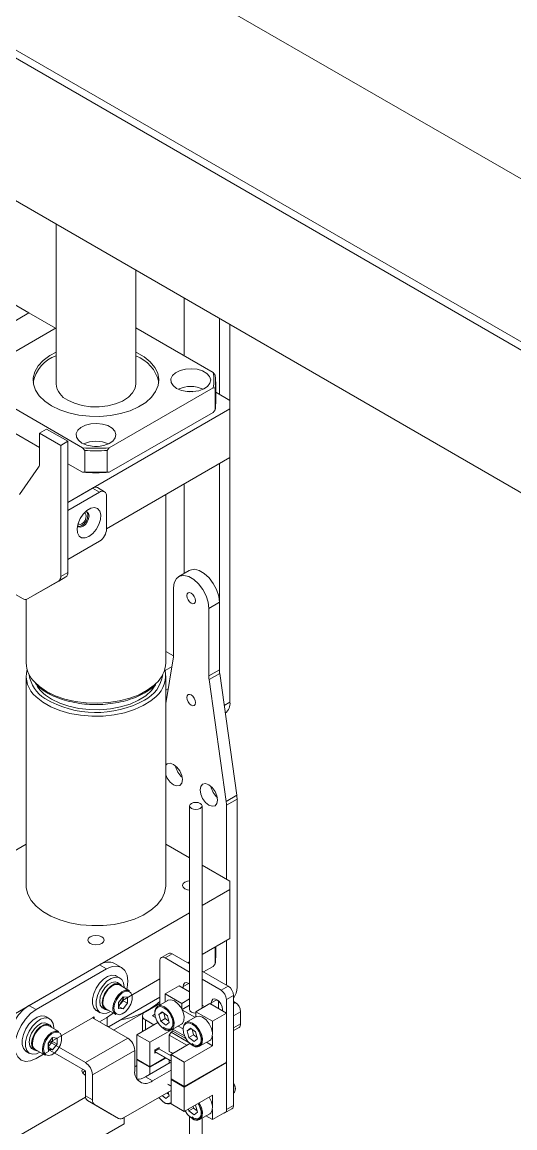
# Model space of a CAD drawing. Header units: millimetres. Extents: x 169 to 14583, y -399 to 10804.
# Drawn here: x 11929.9 to 12028.7, y 7577.4 to 7799.1 of the extents above; entities that cross this region are included whole.
import ezdxf

# ---------------------------------------------------------------- set-up
doc = ezdxf.new("R2010")
doc.units = ezdxf.units.MM
doc.header["$LTSCALE"] = 35

msp = doc.modelspace()

# ---------------------------------------------------------------- linework, layer by layer
at = {"color": 7, "linetype": 'Continuous', "lineweight": 18}
for p, q in [((12380.16, 7565.441), (10258.84, 8790.053)), ((12351.876, 7549.108), (11772.048, 7883.835)), ((12326.42, 7562.17), (11799.626, 7866.282)), ((12326.42, 7533.591), (11799.626, 7837.703)), ((11936.689, 7758.578), (11936.689, 7726.55)), ((11952.689, 7726.55), (11952.689, 7749.342)), ((11931.253, 7740.755), (11921.492, 7746.39)), ((11962.366, 7732.183), (11962.366, 7743.755)), ((11931.253, 7740.755), (11920.369, 7734.471)), ((11936.556, 7737.694), (11931.253, 7740.755)), ((11969.437, 7724.427), (11969.437, 7739.673)), ((11936.689, 7737.77), (11921.2, 7728.829)), ((11968.177, 7728.829), (11952.689, 7737.77)), ((11971.559, 7723.202), (11971.559, 7738.448)), ((11968.177, 7728.829), (11968.581, 7728.302)), ((11921.2, 7725.741), (11942.014, 7713.725)), ((11947.363, 7713.725), (11968.177, 7725.741)), ((11968.581, 7725.68), (11968.177, 7725.741)), ((11968.581, 7721.369), (11968.581, 7725.68)), ((11968.689, 7722.68), (11968.689, 7726.991)), ((11968.689, 7724.859), (11971.559, 7723.202)), ((11971.559, 7721.569), (11939.032, 7702.792)), ((11968.177, 7720.842), (11968.581, 7721.369)), ((11971.559, 7721.569), (11971.559, 7723.202)), ((11971.559, 7711.771), (11971.559, 7721.569)), ((11921.2, 7720.842), (11933.375, 7713.813)), ((11947.363, 7708.826), (11968.177, 7720.842)), ((11933.375, 7716.675), (11934.789, 7717.491)), ((11933.375, 7716.675), (11937.617, 7714.226)), ((11933.375, 7716.675), (11933.375, 7710.58)), ((11939.032, 7715.042), (11934.789, 7717.491)), ((11937.617, 7714.226), (11939.032, 7715.042)), ((11939.032, 7688.773), (11939.032, 7715.042)), ((11937.617, 7714.226), (11937.617, 7687.956)), ((11942.418, 7713.198), (11942.014, 7713.725)), ((11942.418, 7708.887), (11942.418, 7713.198)), ((11947.363, 7713.725), (11946.959, 7713.198)), ((11946.959, 7713.198), (11946.959, 7708.887)), ((11939.032, 7710.548), (11942.014, 7708.826)), ((11971.559, 7711.771), (11946.81, 7697.484)), ((11969.437, 7669.258), (11969.437, 7710.546)), ((11971.559, 7662.776), (11971.559, 7711.771)), ((11933.185, 7709.873), (11929.322, 7704.376)), ((11942.014, 7708.826), (11942.418, 7708.887)), ((11946.959, 7708.887), (11947.363, 7708.826)), ((11939.032, 7702.792), (11943.981, 7705.649)), ((11945.396, 7704.833), (11943.981, 7705.649)), ((11946.396, 7704.932), (11944.981, 7705.748)), ((11962.366, 7688.555), (11962.366, 7706.464)), ((11939.032, 7701.159), (11945.396, 7704.833)), ((11946.81, 7704.016), (11946.81, 7697.484)), ((11958.689, 7670.617), (11958.689, 7704.341)), ((11945.396, 7695.034), (11939.032, 7691.361)), ((11938.617, 7687.857), (11932.375, 7684.252)), ((11938.617, 7687.857), (11937.203, 7687.041)), ((11937.617, 7687.956), (11939.032, 7688.773)), ((11963.402, 7689.153), (11961.281, 7687.928)), ((11930.961, 7683.436), (11937.203, 7687.041)), ((11960.245, 7685.639), (11960.245, 7672.115)), ((11927.718, 7684.829), (11929.961, 7683.535)), ((11930.961, 7683.436), (11932.375, 7684.252)), ((11930.689, 7683.347), (11930.689, 7670.617)), ((11969.437, 7682.782), (11967.316, 7681.557)), ((11967.316, 7668.033), (11967.316, 7681.557)), ((11969.437, 7669.258), (11969.437, 7682.782)), ((11960.244, 7672.034), (11958.689, 7672.932)), ((11960.191, 7671.437), (11958.689, 7662.464)), ((11930.689, 7668.004), (11930.689, 7626.034)), ((11959.94, 7669.939), (11958.55, 7669.136)), ((11958.689, 7626.034), (11958.689, 7668.004)), ((11967.316, 7668.033), (11969.437, 7669.258)), ((11969.491, 7668.518), (11967.37, 7667.293)), ((11972.919, 7644.088), (11969.491, 7668.518)), ((11970.798, 7642.864), (11967.37, 7667.293)), ((11959.183, 7665.419), (11958.689, 7665.134)), ((11970.391, 7662.102), (11971.559, 7662.776)), ((11970.798, 7642.864), (11972.919, 7644.088)), ((11963.45, 7641.959), (11963.45, 7601.132)), ((11965.95, 7601.446), (11965.95, 7641.959)), ((11972.973, 7643.348), (11970.851, 7642.124)), ((11970.851, 7642.124), (11970.851, 7627.258)), ((11972.973, 7643.348), (11972.973, 7605.619)), ((11895.049, 7613.706), (11930.689, 7634.28)), ((11958.689, 7634.28), (11963.45, 7631.531)), ((11965.95, 7630.088), (11971.559, 7626.85)), ((11971.559, 7625.217), (11971.559, 7626.85)), ((11971.559, 7625.217), (11965.95, 7621.979)), ((11971.559, 7615.419), (11971.559, 7625.217)), ((11963.45, 7620.536), (11882.463, 7573.784)), ((11971.559, 7615.419), (11965.95, 7612.181)), ((11970.851, 7615.011), (11970.851, 7606.031)), ((11968.581, 7610.319), (11968.581, 7613.7)), ((11968.689, 7611.63), (11968.689, 7613.762)), ((11949.81, 7609.595), (11948.395, 7610.411)), ((11957.487, 7610.889), (11957.487, 7602.062)), ((11959.212, 7612.392), (11957.798, 7611.575)), ((11959.962, 7612.318), (11958.548, 7611.501)), ((11958.548, 7611.501), (11963.45, 7608.671)), ((11963.45, 7610.304), (11959.962, 7612.318)), ((11963.45, 7610.738), (11963.074, 7610.521)), ((11968.177, 7609.792), (11968.581, 7610.319)), ((11931.253, 7601.95), (11945.396, 7610.114)), ((11932.668, 7601.133), (11946.81, 7609.297)), ((11946.81, 7609.297), (11945.396, 7610.114)), ((11971.205, 7605.827), (11965.95, 7608.861)), ((11968.177, 7609.792), (11966.257, 7608.684)), ((11949.517, 7607.454), (11948.81, 7607.862)), ((11949.487, 7606.259), (11948.992, 7606.545)), ((11951.402, 7604.923), (11949.387, 7606.086)), ((11957.487, 7607.296), (11949.972, 7602.957)), ((11961.376, 7605.908), (11958.548, 7604.275)), ((11963.45, 7604.711), (11961.376, 7605.908)), ((11962.154, 7605.745), (11963.286, 7606.398)), ((11965.95, 7607.228), (11969.791, 7605.011)), ((11949.228, 7602.561), (11950.133, 7603.687)), ((11950.119, 7602.929), (11950.119, 7603.669)), ((11950.133, 7603.687), (11951.038, 7603.606)), ((11950.345, 7605.623), (11950.344, 7605.533)), ((11958.548, 7604.275), (11958.548, 7602.674)), ((11958.548, 7604.275), (11961.871, 7602.357)), ((11962.154, 7605.459), (11962.154, 7605.745)), ((11969.791, 7605.011), (11971.205, 7605.827)), ((11972.266, 7603.99), (11970.851, 7603.174)), ((11972.266, 7603.99), (11972.266, 7581.943)), ((11932.668, 7601.133), (11931.253, 7601.95)), ((11946.042, 7601.435), (11946.537, 7601.149)), ((11957.487, 7603.621), (11947.363, 7597.777)), ((11948.226, 7597.049), (11957.487, 7602.396)), ((11949.228, 7601.821), (11950.119, 7602.929)), ((11949.228, 7602.561), (11949.228, 7601.354)), ((11949.228, 7601.795), (11950.133, 7601.273)), ((11950.119, 7602.929), (11951.038, 7602.399)), ((11950.133, 7601.273), (11951.038, 7602.399)), ((11951.038, 7602.399), (11951.038, 7603.606)), ((11954.588, 7600.722), (11957.487, 7602.396)), ((11959.082, 7602.983), (11957.067, 7601.819)), ((11963.45, 7603.268), (11961.871, 7602.357)), ((11961.871, 7602.357), (11961.871, 7601.326)), ((11963.45, 7602.043), (11961.95, 7601.177)), ((11967.528, 7602.357), (11964.7, 7600.724)), ((11965.95, 7602.043), (11966.467, 7601.744)), ((11970.851, 7600.438), (11967.528, 7602.357)), ((11967.811, 7602.479), (11968.942, 7603.132)), ((11967.811, 7602.193), (11967.811, 7602.479)), ((11969.225, 7601.377), (11969.225, 7602.928)), ((11969.225, 7602.887), (11969.337, 7602.823)), ((11970.851, 7581.127), (11970.851, 7603.174)), ((11972.266, 7602.765), (11972.619, 7602.561)), ((11972.266, 7602.357), (11972.619, 7602.561)), ((11935.375, 7599.29), (11934.668, 7599.698)), ((11935.496, 7594.601), (11943.981, 7599.499)), ((11944.335, 7599.703), (11943.981, 7599.499)), ((11943.981, 7599.499), (11951.052, 7595.417)), ((11944.335, 7599.295), (11944.335, 7599.703)), ((11944.81, 7600.934), (11945.517, 7600.526)), ((11946.81, 7599.499), (11945.396, 7598.683)), ((11946.637, 7601.323), (11948.652, 7600.159)), ((11946.959, 7599.588), (11946.959, 7597.837)), ((11950.133, 7601.273), (11949.228, 7601.354)), ((11954.002, 7599.906), (11954.002, 7596.752)), ((11956.508, 7600.198), (11956.002, 7599.906)), ((11956.002, 7599.906), (11956.639, 7599.538)), ((11957.305, 7600.17), (11957.969, 7600.718)), ((11958.091, 7600.624), (11957.305, 7600.17)), ((11957.671, 7598.828), (11957.305, 7600.17)), ((11958.591, 7599.359), (11957.671, 7598.828)), ((11959, 7599.925), (11957.969, 7600.718)), ((11958.591, 7599.359), (11958.286, 7600.474)), ((11958.591, 7599.359), (11959.305, 7598.809)), ((11959.367, 7598.583), (11959, 7599.925)), ((11962.013, 7601.05), (11964.531, 7599.597)), ((11964.739, 7599.717), (11962.724, 7598.554)), ((11964.7, 7599.694), (11964.7, 7600.724)), ((11964.7, 7600.724), (11968.023, 7598.805)), ((11968.023, 7598.805), (11970.851, 7600.438)), ((11970.074, 7601.173), (11970.074, 7600.887)), ((11970.851, 7600.438), (11970.851, 7590.64)), ((11973.68, 7600.724), (11972.266, 7599.907)), ((11972.266, 7597.458), (11972.266, 7599.907)), ((11973.68, 7600.724), (11973.68, 7598.274)), ((11935.345, 7598.095), (11934.85, 7598.381)), ((11937.26, 7596.758), (11935.245, 7597.922)), ((11936.203, 7597.459), (11936.202, 7597.369)), ((11946.959, 7597.837), (11947.363, 7597.777)), ((11947.363, 7597.777), (11947.004, 7597.755)), ((11957.09, 7598.534), (11952.891, 7596.11)), ((11956.32, 7598.09), (11954.588, 7599.089)), ((11954.588, 7599.089), (11954.588, 7597.09)), ((11957.671, 7598.828), (11958.702, 7598.035)), ((11959.367, 7598.583), (11958.702, 7598.035)), ((11959.817, 7597.056), (11961.832, 7598.219)), ((11960.103, 7597.222), (11960.103, 7596.845)), ((11962.421, 7595.915), (11960.131, 7597.237)), ((11961.192, 7597.85), (11962.154, 7597.294)), ((11962.962, 7596.904), (11963.626, 7597.453)), ((11963.748, 7597.358), (11962.962, 7596.904)), ((11964.657, 7596.659), (11963.626, 7597.453)), ((11964.247, 7596.093), (11963.943, 7597.209)), ((11968.023, 7598.805), (11968.023, 7596.659)), ((11972.266, 7597.458), (11973.68, 7598.274)), ((11972.266, 7596.95), (11973.369, 7597.587)), ((11935.086, 7594.397), (11935.991, 7595.522)), ((11935.977, 7594.765), (11935.977, 7595.505)), ((11935.991, 7595.522), (11936.896, 7595.442)), ((11936.896, 7594.235), (11936.896, 7595.442)), ((11942.567, 7590.519), (11951.052, 7595.417)), ((11952.891, 7596.11), (11955.507, 7594.6)), ((11952.891, 7596.11), (11952.891, 7591.211)), ((11955.507, 7594.6), (11959.609, 7596.968)), ((11959.396, 7596.029), (11959.75, 7596.641)), ((11962.932, 7593.988), (11959.396, 7596.029)), ((11959.396, 7596.029), (11959.396, 7592.762)), ((11960.103, 7596.845), (11959.75, 7596.641)), ((11959.75, 7596.641), (11963.206, 7594.646)), ((11960.103, 7596.845), (11962.701, 7595.346)), ((11963.328, 7595.563), (11962.962, 7596.904)), ((11964.247, 7596.093), (11963.328, 7595.563)), ((11963.328, 7595.563), (11964.359, 7594.769)), ((11964.247, 7596.093), (11964.962, 7595.543)), ((11965.023, 7595.317), (11964.359, 7594.769)), ((11965.023, 7595.317), (11964.657, 7596.659)), ((11965.473, 7593.79), (11967.489, 7594.954)), ((11968.023, 7595.807), (11968.023, 7593.906)), ((11930.668, 7592.77), (11931.375, 7592.362)), ((11931.9, 7593.271), (11932.395, 7592.985)), ((11932.495, 7593.159), (11934.51, 7591.995)), ((11935.143, 7592.764), (11934.233, 7592.239)), ((11935.086, 7593.657), (11935.977, 7594.765)), ((11935.086, 7594.397), (11935.086, 7593.19)), ((11935.086, 7593.631), (11935.991, 7593.109)), ((11935.991, 7593.109), (11935.086, 7593.19)), ((11935.143, 7594.297), (11935.143, 7592.764)), ((11935.496, 7594.601), (11935.246, 7594.456)), ((11935.496, 7594.601), (11942.567, 7590.519)), ((11935.496, 7592.968), (11942.567, 7588.886)), ((11935.977, 7594.765), (11936.896, 7594.235)), ((11935.991, 7593.109), (11936.896, 7594.235)), ((11952.467, 7592.968), (11943.981, 7588.069)), ((11952.467, 7592.968), (11952.467, 7588.885)), ((11955.507, 7594.6), (11955.507, 7589.701)), ((11957.346, 7593.538), (11956.497, 7593.049)), ((11957.275, 7593.293), (11956.497, 7592.844)), ((11956.497, 7593.049), (11956.497, 7592.395)), ((11959.75, 7590.885), (11956.497, 7592.763)), ((11959.75, 7590.803), (11956.497, 7592.681)), ((11956.497, 7592.477), (11956.674, 7592.579)), ((11957.275, 7593.293), (11957.275, 7593.498)), ((11959.75, 7591.865), (11957.275, 7593.293)), ((11957.346, 7593.253), (11957.346, 7593.538)), ((11959.75, 7592.558), (11959.396, 7592.762)), ((11959.396, 7592.762), (11960.103, 7592.355)), ((11963.523, 7594.329), (11959.75, 7592.151)), ((11960.103, 7592.355), (11959.75, 7592.558)), ((11962.366, 7590.64), (11968.023, 7593.906)), ((11966.848, 7594.584), (11968.023, 7593.906)), ((11934.161, 7592.197), (11932.668, 7591.335)), ((11952.891, 7591.211), (11955.507, 7589.701)), ((11952.891, 7591.089), (11952.997, 7591.15)), ((11955.507, 7589.578), (11952.891, 7591.089)), ((11952.891, 7587.191), (11952.891, 7591.089)), ((11959.538, 7590.517), (11954.588, 7587.66)), ((11955.507, 7589.701), (11958.584, 7591.477)), ((11958.69, 7591.415), (11955.507, 7589.578)), ((11956.497, 7592.395), (11956.745, 7592.538)), ((11959.75, 7590.803), (11959.396, 7591.007)), ((11959.396, 7591.007), (11959.397, 7591.007)), ((11959.396, 7590.436), (11959.396, 7591.007)), ((11959.503, 7592.007), (11959.75, 7592.15)), ((11959.538, 7590.517), (11959.75, 7590.395)), ((11959.75, 7592.028), (11959.609, 7591.946)), ((11959.75, 7592.151), (11962.366, 7590.64)), ((11959.75, 7592.151), (11959.75, 7587.252)), ((11962.366, 7590.64), (11962.366, 7585.741)), ((11962.366, 7585.741), (11970.851, 7590.64)), ((11970.851, 7590.517), (11962.366, 7585.619)), ((11970.745, 7590.578), (11970.851, 7590.517)), ((11970.851, 7580.719), (11970.851, 7590.517)), ((11942.528, 7588.906), (11942.496, 7588.888)), ((11942.567, 7583.846), (11942.567, 7588.886)), ((11952.467, 7589.699), (11952.891, 7589.944)), ((11955.507, 7588.19), (11955.507, 7589.578)), ((11956.002, 7586.843), (11959.75, 7589.007)), ((11943.981, 7583.03), (11943.981, 7588.069)), ((11954.588, 7587.66), (11956.002, 7586.843)), ((11959.113, 7586.231), (11959.75, 7585.863)), ((11959.113, 7586.149), (11959.75, 7585.782)), ((11959.75, 7587.252), (11962.366, 7585.741)), ((11959.75, 7587.129), (11959.856, 7587.19)), ((11959.75, 7582.23), (11959.75, 7587.129)), ((11962.366, 7585.619), (11959.75, 7587.129)), ((11942.567, 7583.846), (11943.981, 7583.03)), ((11959.75, 7584.924), (11950.224, 7579.425)), ((11957.973, 7583.898), (11958.702, 7583.337)), ((11959.367, 7583.885), (11958.702, 7583.337)), ((11958.892, 7584.429), (11959.305, 7584.111)), ((11959.367, 7583.885), (11959.174, 7584.591)), ((11962.366, 7580.719), (11962.366, 7585.619)), ((11968.023, 7583.985), (11962.366, 7580.719)), ((11968.023, 7581.962), (11968.023, 7583.985)), ((11972.266, 7584.457), (11972.322, 7584.49)), ((11972.633, 7585.176), (11972.633, 7585.405)), ((11914.283, 7567.249), (11942.586, 7583.589)), ((11944.396, 7582.114), (11942.981, 7582.931)), ((11947.81, 7580.142), (11942.981, 7582.931)), ((11944.396, 7582.114), (11949.224, 7579.326)), ((11962.366, 7580.719), (11959.75, 7582.23)), ((11964.247, 7581.396), (11964.151, 7581.75)), ((11964.657, 7581.961), (11964.597, 7582.007)), ((11965.023, 7580.619), (11964.657, 7581.961)), ((11970.851, 7581.127), (11972.266, 7581.943)), ((11947.81, 7580.142), (11949.224, 7579.326)), ((11950.345, 7578.269), (11950.345, 7579.495)), ((11963.328, 7580.865), (11963.231, 7581.219)), ((11964.247, 7581.396), (11963.328, 7580.865)), ((11963.328, 7580.865), (11964.359, 7580.071)), ((11963.45, 7579.698), (11963.45, 7543.035)), ((11964.247, 7581.396), (11964.962, 7580.846)), ((11965.023, 7580.619), (11964.359, 7580.071)), ((11965.473, 7579.093), (11967.489, 7580.256)), ((11965.95, 7543.035), (11965.95, 7579.368)), ((11968.023, 7579.086), (11966.742, 7579.825)), ((11968.023, 7579.086), (11968.023, 7581.109)), ((11970.851, 7580.719), (11968.023, 7579.086)), ((11970.541, 7580.44), (11971.955, 7581.257)), ((11914.283, 7557.451), (11950.345, 7578.269))]:
    msp.add_line(p, q, dxfattribs=at)
at = {"color": 7, "linetype": 'Continuous', "lineweight": 18, "flags": 128}
for points in [[(11936.689, 7732.905), (11935.409, 7732.205), (11934.102, 7731.229), (11933.099, 7730.14), (11932.43, 7728.968), (11932.114, 7727.748), (11932.159, 7726.514), (11932.565, 7725.303), (11933.32, 7724.149), (11934.401, 7723.085), (11935.779, 7722.142)], [(11935.779, 7722.142), (11937.413, 7721.346), (11939.256, 7720.722), (11941.256, 7720.286), (11943.354, 7720.052), (11945.49, 7720.026), (11947.604, 7720.208), (11949.634, 7720.595), (11951.521, 7721.173), (11953.212, 7721.928), (11954.658, 7722.837), (11955.816, 7723.873), (11956.655, 7725.008), (11957.15, 7726.208), (11957.286, 7727.439), (11957.059, 7728.666), (11956.477, 7729.853), (11955.556, 7730.966), (11954.322, 7731.974), (11952.81, 7732.846), (11952.689, 7732.905)], [(11960.86, 7725.652), (11961.819, 7725.243), (11962.945, 7725.016), (11964.136, 7724.99), (11965.288, 7725.168), (11966.298, 7725.535), (11967.075, 7726.056), (11967.552, 7726.687), (11967.686, 7727.371), (11967.464, 7728.048), (11966.907, 7728.656), (11966.064, 7729.143), (11965.01, 7729.464), (11963.838, 7729.592), (11962.653, 7729.515), (11961.56, 7729.24), (11960.657, 7728.791), (11960.022, 7728.208), (11959.714, 7727.543), (11959.758, 7726.856), (11960.152, 7726.206), (11960.86, 7725.652)], [(11952.689, 7726.55), (11952.545, 7725.68), (11952.037, 7724.725), (11951.186, 7723.856), (11950.031, 7723.112), (11948.626, 7722.53), (11947.037, 7722.135), (11945.338, 7721.947), (11943.609, 7721.974), (11941.93, 7722.215), (11940.38, 7722.659), (11939.032, 7723.284)], [(11963.413, 7724.981), (11963.689, 7724.991), (11963.964, 7724.981)], [(11941.86, 7714.684), (11942.819, 7714.275), (11943.945, 7714.048), (11945.136, 7714.022), (11946.288, 7714.2), (11947.298, 7714.566), (11948.075, 7715.088), (11948.552, 7715.719), (11948.686, 7716.403), (11948.464, 7717.079), (11947.907, 7717.688), (11947.064, 7718.174), (11946.01, 7718.496), (11944.838, 7718.624), (11943.653, 7718.547), (11942.56, 7718.272), (11941.657, 7717.823), (11941.022, 7717.24), (11940.714, 7716.575), (11940.758, 7715.887), (11941.152, 7715.237), (11941.86, 7714.684)], [(11944.413, 7714.013), (11944.689, 7714.023), (11944.964, 7714.013)], [(11943.274, 7695.965), (11944.046, 7696.559), (11944.734, 7697.386), (11945.263, 7698.357), (11945.577, 7699.365), (11945.642, 7700.302), (11945.45, 7701.067), (11945.022, 7701.576), (11944.405, 7701.775), (11943.665, 7701.641), (11942.883, 7701.189), (11942.144, 7700.469), (11941.526, 7699.558), (11941.099, 7698.555), (11940.907, 7697.569), (11940.971, 7696.706), (11941.285, 7696.06), (11941.815, 7695.702), (11942.503, 7695.669), (11943.274, 7695.965)], [(11941.86, 7698.137), (11942.32, 7698.509), (11942.71, 7699.035), (11942.971, 7699.635), (11943.062, 7700.219), (11942.971, 7700.698), (11942.822, 7700.914)], [(11941.86, 7698.505), (11942.198, 7698.778), (11942.485, 7699.165), (11942.677, 7699.606), (11942.744, 7700.036), (11942.677, 7700.387), (11942.485, 7700.608), (11942.313, 7700.663)], [(11942.101, 7697.999), (11942.561, 7698.37), (11942.951, 7698.896), (11943.211, 7699.497), (11943.303, 7700.081), (11943.211, 7700.559), (11942.951, 7700.859), (11942.585, 7700.937)], [(11941, 7698.192), (11941.251, 7697.914), (11941.64, 7697.839), (11942.101, 7697.999)], [(11941.101, 7698.564), (11941.235, 7698.443), (11941.522, 7698.387), (11941.86, 7698.505)], [(11941.153, 7697.995), (11941.4, 7697.977), (11941.86, 7698.137)], [(11967.316, 7681.557), (11967.173, 7682.79), (11966.755, 7684.088), (11966.096, 7685.347), (11965.249, 7686.464), (11964.284, 7687.349), (11963.277, 7687.93), (11962.312, 7688.16), (11961.465, 7688.02), (11960.806, 7687.522), (11960.388, 7686.707), (11960.245, 7685.639)], [(11963.402, 7689.153), (11963.586, 7689.245), (11964.433, 7689.384), (11965.399, 7689.154), (11966.405, 7688.573), (11967.37, 7687.689), (11968.217, 7686.572), (11968.876, 7685.313), (11969.294, 7684.015), (11969.437, 7682.782)], [(11964.664, 7683.088), (11964.597, 7683.517), (11964.405, 7683.959), (11964.119, 7684.346), (11963.78, 7684.619), (11963.442, 7684.736), (11963.155, 7684.681), (11962.964, 7684.46), (11962.897, 7684.108), (11962.964, 7683.679), (11963.155, 7683.237), (11963.442, 7682.85), (11963.78, 7682.578), (11964.119, 7682.46), (11964.405, 7682.516), (11964.597, 7682.736), (11964.664, 7683.088)], [(11932.41, 7666.734), (11933.329, 7665.893), (11934.789, 7664.902)], [(11934.789, 7664.902), (11936.505, 7664.059), (11938.433, 7663.387), (11940.523, 7662.901), (11942.721, 7662.615), (11944.97, 7662.537), (11947.212, 7662.667), (11949.388, 7663.004), (11951.443, 7663.538), (11953.323, 7664.255), (11954.979, 7665.137), (11956.368, 7666.161), (11956.708, 7666.473)], [(11935.779, 7663.351), (11937.413, 7662.555), (11939.256, 7661.931), (11941.256, 7661.495), (11943.354, 7661.261), (11945.49, 7661.235), (11947.604, 7661.418), (11949.634, 7661.804), (11951.521, 7662.382), (11953.212, 7663.137), (11954.658, 7664.046), (11955.816, 7665.082), (11956.655, 7666.217), (11956.679, 7666.258)], [(11956.769, 7663.919), (11955.709, 7663.02), (11954.181, 7662.064), (11952.408, 7661.262), (11950.434, 7660.634), (11948.312, 7660.197), (11946.096, 7659.963), (11943.843, 7659.937), (11941.613, 7660.12), (11939.461, 7660.506), (11937.446, 7661.088), (11935.618, 7661.848), (11934.025, 7662.768), (11932.708, 7663.823), (11932.673, 7663.856)], [(11964.664, 7662.674), (11964.597, 7663.104), (11964.405, 7663.546), (11964.119, 7663.932), (11963.78, 7664.205), (11963.442, 7664.323), (11963.155, 7664.267), (11962.964, 7664.047), (11962.897, 7663.695), (11962.964, 7663.265), (11963.155, 7662.824), (11963.442, 7662.437), (11963.78, 7662.164), (11964.119, 7662.046), (11964.405, 7662.102), (11964.597, 7662.323), (11964.664, 7662.674)], [(11958.689, 7650.113), (11958.995, 7650.412), (11959.568, 7650.523), (11960.245, 7650.288), (11960.921, 7649.742), (11961.495, 7648.969), (11961.878, 7648.085), (11962.013, 7647.226)], [(11962.013, 7647.226), (11961.878, 7646.523), (11961.495, 7646.082), (11960.921, 7645.97), (11960.245, 7646.205), (11959.568, 7646.751), (11958.995, 7647.525), (11958.689, 7648.177)], [(11969.084, 7643.144), (11968.949, 7642.441), (11968.566, 7642), (11967.992, 7641.888), (11967.316, 7642.123), (11966.639, 7642.669), (11966.066, 7643.443), (11965.683, 7644.326), (11965.548, 7645.185), (11965.683, 7645.889), (11966.066, 7646.33), (11966.639, 7646.441), (11967.316, 7646.206), (11967.992, 7645.66), (11968.566, 7644.886), (11968.949, 7644.003), (11969.084, 7643.144)], [(11963.816, 7642.469), (11963.545, 7642.235), (11963.45, 7641.959), (11963.545, 7641.683), (11963.816, 7641.449), (11964.221, 7641.292), (11964.7, 7641.237), (11965.178, 7641.292), (11965.584, 7641.449), (11965.854, 7641.683), (11965.95, 7641.959), (11965.854, 7642.235), (11965.584, 7642.469), (11965.178, 7642.626), (11964.7, 7642.681), (11964.221, 7642.626), (11963.816, 7642.469)], [(11930.689, 7626.034), (11930.714, 7625.546), (11931.031, 7624.258), (11931.701, 7623.016), (11932.708, 7621.853), (11934.025, 7620.797), (11935.618, 7619.878), (11937.446, 7619.117), (11939.461, 7618.536), (11941.613, 7618.149), (11943.843, 7617.967), (11946.096, 7617.993), (11948.312, 7618.227), (11950.434, 7618.664), (11952.408, 7619.291), (11954.181, 7620.094), (11955.709, 7621.05), (11956.951, 7622.135), (11957.876, 7623.321), (11958.459, 7624.577), (11958.686, 7625.871), (11958.689, 7626.034)], [(11963.45, 7626.976), (11963.057, 7626.914), (11962.522, 7626.707), (11962.164, 7626.398), (11962.039, 7626.034), (11962.164, 7625.669), (11962.522, 7625.36)], [(11962.522, 7625.36), (11963.057, 7625.154), (11963.45, 7625.091)], [(11943.522, 7614.392), (11944.057, 7614.185), (11944.689, 7614.113), (11945.32, 7614.185), (11945.855, 7614.392), (11946.213, 7614.701), (11946.339, 7615.065), (11946.213, 7615.43), (11945.855, 7615.739), (11945.32, 7615.945), (11944.689, 7616.018), (11944.057, 7615.945), (11943.522, 7615.739), (11943.164, 7615.43), (11943.039, 7615.065), (11943.164, 7614.701), (11943.522, 7614.392)], [(11946.81, 7609.297), (11947.908, 7609.764), (11948.931, 7609.866), (11949.81, 7609.594), (11950.484, 7608.969), (11950.908, 7608.032), (11951.052, 7606.847), (11950.908, 7605.496), (11950.851, 7605.241)], [(11944.81, 7600.934), (11944.736, 7600.98), (11944.262, 7601.51), (11944.013, 7602.297), (11944.013, 7603.27), (11944.262, 7604.344), (11944.736, 7605.423), (11945.396, 7606.41), (11946.18, 7607.219), (11947.021, 7607.777), (11947.843, 7608.035), (11948.573, 7607.97), (11948.81, 7607.862)], [(11947.595, 7600.77), (11946.888, 7600.442), (11946.103, 7600.345), (11945.444, 7600.572), (11944.969, 7601.102), (11944.72, 7601.889), (11944.72, 7602.862), (11944.969, 7603.936), (11945.444, 7605.015), (11946.103, 7606.002), (11946.888, 7606.811), (11947.728, 7607.369), (11948.55, 7607.627), (11949.28, 7607.562), (11949.854, 7607.179), (11950.22, 7606.513), (11950.345, 7605.623), (11950.345, 7605.623)], [(11946.042, 7601.435), (11945.919, 7601.519), (11945.557, 7602.035), (11945.431, 7602.786), (11945.557, 7603.682), (11945.919, 7604.616), (11946.474, 7605.474), (11947.155, 7606.153), (11947.879, 7606.571), (11948.56, 7606.678), (11948.992, 7606.545)], [(11947.171, 7601.014), (11946.969, 7601.016), (11946.414, 7601.233), (11946.052, 7601.749), (11945.926, 7602.5), (11946.052, 7603.397), (11946.414, 7604.33), (11946.969, 7605.188), (11947.65, 7605.867), (11948.374, 7606.286), (11949.055, 7606.392), (11949.61, 7606.175), (11949.921, 7605.778)], [(11949.387, 7606.086), (11949.184, 7606.173), (11948.544, 7606.171), (11947.833, 7605.837), (11947.145, 7605.214), (11946.575, 7604.387), (11946.199, 7603.469), (11946.067, 7602.582)], [(11962.154, 7605.745), (11962.24, 7606.195), (11962.485, 7606.477), (11962.852, 7606.549), (11963.285, 7606.398), (11963.468, 7606.276)], [(11948.083, 7601.418), (11948.214, 7602.305), (11948.59, 7603.224), (11949.16, 7604.051), (11949.848, 7604.673), (11950.559, 7605.008), (11951.199, 7605.009), (11951.402, 7604.923)], [(11948.295, 7601.418), (11948.419, 7600.723), (11948.775, 7600.265), (11949.314, 7600.106), (11949.964, 7600.268), (11950.636, 7600.728), (11951.241, 7601.425), (11951.696, 7602.264), (11951.94, 7603.133), (11951.94, 7603.913), (11951.696, 7604.5), (11951.241, 7604.813), (11950.636, 7604.812), (11949.964, 7604.496), (11949.314, 7603.907), (11948.775, 7603.126), (11948.419, 7602.257), (11948.295, 7601.418)], [(11950.319, 7603.67), (11949.81, 7602.666), (11949.228, 7601.769)], [(11928.254, 7591.854), (11928.253, 7591.854), (11927.579, 7592.48), (11927.155, 7593.417), (11927.011, 7594.601), (11927.155, 7595.953), (11927.579, 7597.379), (11928.253, 7598.783), (11929.132, 7600.069), (11930.155, 7601.149), (11931.253, 7601.95)], [(11958.033, 7597.457), (11958.709, 7597.082), (11959.334, 7597.017), (11959.824, 7597.271), (11960.113, 7597.809), (11960.163, 7598.559), (11959.965, 7599.419), (11959.547, 7600.273), (11958.966, 7601.007), (11958.3, 7601.52), (11957.638, 7601.743), (11957.071, 7601.647), (11956.674, 7601.245), (11956.502, 7600.589), (11956.578, 7599.771), (11956.89, 7598.898), (11957.399, 7598.091), (11958.033, 7597.457)], [(11957.067, 7601.819), (11957.104, 7601.84), (11957.704, 7601.941), (11958.404, 7601.705), (11959.109, 7601.162), (11959.723, 7600.386), (11960.165, 7599.483), (11960.374, 7598.573), (11960.322, 7597.78), (11960.016, 7597.211), (11959.817, 7597.056)], [(11961.832, 7598.219), (11962.031, 7598.374), (11962.337, 7598.943), (11962.389, 7599.736), (11962.18, 7600.646), (11961.739, 7601.55), (11961.124, 7602.325), (11960.419, 7602.868), (11959.719, 7603.105), (11959.119, 7603.003), (11959.082, 7602.983)], [(11967.811, 7602.479), (11967.897, 7602.929), (11968.142, 7603.212), (11968.509, 7603.283), (11968.942, 7603.133), (11969.375, 7602.783), (11969.742, 7602.288), (11969.988, 7601.723), (11970.074, 7601.173)], [(11932.668, 7591.335), (11931.57, 7590.868), (11930.546, 7590.767), (11929.668, 7591.038), (11928.993, 7591.663), (11928.57, 7592.6), (11928.425, 7593.785), (11928.57, 7595.136), (11928.993, 7596.563), (11929.668, 7597.967), (11930.546, 7599.252), (11931.57, 7600.333), (11932.668, 7601.133)], [(11930.668, 7592.77), (11930.594, 7592.816), (11930.119, 7593.346), (11929.871, 7594.133), (11929.871, 7595.106), (11930.119, 7596.18), (11930.594, 7597.259), (11931.253, 7598.246), (11932.038, 7599.055), (11932.879, 7599.613), (11933.701, 7599.871), (11934.431, 7599.806), (11934.668, 7599.698)], [(11933.452, 7592.606), (11932.745, 7592.278), (11931.961, 7592.181), (11931.301, 7592.407), (11930.826, 7592.938), (11930.578, 7593.725), (11930.578, 7594.698), (11930.826, 7595.772), (11931.301, 7596.851), (11931.961, 7597.838), (11932.745, 7598.647), (11933.586, 7599.205), (11934.408, 7599.463), (11935.138, 7599.398), (11935.712, 7599.015), (11936.078, 7598.349), (11936.203, 7597.459), (11936.203, 7597.459)], [(11948.102, 7600.477), (11947.908, 7600.3), (11946.81, 7599.499)], [(11963.45, 7601.132), (11963.545, 7600.856), (11963.816, 7600.622), (11964.221, 7600.465), (11964.7, 7600.41)], [(11967.489, 7594.954), (11967.688, 7595.109), (11967.994, 7595.678), (11968.046, 7596.471), (11967.837, 7597.38), (11967.396, 7598.284), (11966.781, 7599.06), (11966.076, 7599.602), (11965.376, 7599.839), (11964.776, 7599.737), (11964.739, 7599.717)], [(11931.9, 7593.271), (11931.777, 7593.355), (11931.415, 7593.871), (11931.289, 7594.622), (11931.415, 7595.518), (11931.777, 7596.452), (11932.332, 7597.31), (11933.013, 7597.989), (11933.737, 7598.407), (11934.418, 7598.514), (11934.85, 7598.381)], [(11933.029, 7592.85), (11932.827, 7592.852), (11932.272, 7593.069), (11931.91, 7593.585), (11931.784, 7594.336), (11931.91, 7595.232), (11932.272, 7596.166), (11932.827, 7597.024), (11933.508, 7597.703), (11934.232, 7598.122), (11934.913, 7598.228), (11935.468, 7598.011), (11935.779, 7597.614)], [(11935.245, 7597.922), (11935.042, 7598.009), (11934.402, 7598.007), (11933.69, 7597.673), (11933.003, 7597.05), (11932.433, 7596.223), (11932.057, 7595.305), (11931.925, 7594.418)], [(11962.159, 7597.459), (11962.341, 7598.148), (11962.724, 7598.554)], [(11963.69, 7594.191), (11964.366, 7593.817), (11964.991, 7593.752), (11965.481, 7594.005), (11965.77, 7594.543), (11965.82, 7595.293), (11965.622, 7596.153), (11965.204, 7597.008), (11964.623, 7597.741), (11963.957, 7598.254), (11963.295, 7598.478), (11962.728, 7598.382), (11962.331, 7597.979), (11962.159, 7597.324), (11962.234, 7596.505), (11962.547, 7595.633), (11963.055, 7594.825), (11963.69, 7594.191)], [(11962.724, 7598.554), (11962.761, 7598.574), (11963.361, 7598.676), (11964.061, 7598.439), (11964.766, 7597.896), (11965.38, 7597.121), (11965.822, 7596.217), (11966.031, 7595.307), (11965.979, 7594.514), (11965.673, 7593.945), (11965.473, 7593.79)], [(11933.94, 7593.254), (11934.072, 7594.141), (11934.448, 7595.06), (11935.018, 7595.887), (11935.706, 7596.509), (11936.417, 7596.844), (11937.057, 7596.845), (11937.26, 7596.758)], [(11934.153, 7593.254), (11934.277, 7592.559), (11934.632, 7592.101), (11935.172, 7591.942), (11935.821, 7592.104), (11936.494, 7592.564), (11937.099, 7593.261), (11937.554, 7594.1), (11937.798, 7594.969), (11937.798, 7595.749), (11937.554, 7596.336), (11937.099, 7596.649), (11936.494, 7596.648), (11935.821, 7596.332), (11935.172, 7595.743), (11934.632, 7594.962), (11934.277, 7594.093), (11934.153, 7593.254)], [(11935.521, 7594.938), (11935.138, 7594.29), (11935.086, 7594.213)], [(11935.143, 7593.224), (11935.22, 7593.158), (11935.496, 7592.968)], [(11941.969, 7589.231), (11941.881, 7588.884), (11942.041, 7588.42), (11942.496, 7588.027), (11942.567, 7587.988)], [(11942.029, 7588.438), (11942.083, 7588.522), (11942.528, 7588.907)], [(11972.322, 7584.49), (11972.472, 7584.621), (11972.619, 7584.983), (11972.606, 7585.468), (11972.436, 7586.002), (11972.266, 7586.315)], [(11957.307, 7583.514), (11957.399, 7583.393), (11958.033, 7582.759)], [(11963.69, 7579.494), (11964.366, 7579.119), (11964.991, 7579.054), (11965.481, 7579.308), (11965.77, 7579.846), (11965.82, 7580.595), (11965.622, 7581.456), (11965.204, 7582.31), (11965.182, 7582.345)], [(11965.363, 7582.45), (11965.38, 7582.423), (11965.822, 7581.519), (11966.031, 7580.61), (11965.979, 7579.817), (11965.673, 7579.247), (11965.473, 7579.093)], [(11967.489, 7580.256), (11967.688, 7580.411), (11967.994, 7580.98), (11968.046, 7581.773), (11967.837, 7582.683), (11967.396, 7583.586), (11967.379, 7583.613)], [(11962.591, 7580.849), (11963.055, 7580.128), (11963.69, 7579.494)]]:
    msp.add_lwpolyline(points, dxfattribs=at)
at = {"color": 7, "linetype": 'Continuous', "lineweight": 18}
for centre, radius, start, end in [((11938.931, 7725.586), 6.955, 108.80858, 168.96453), ((11950.077, 7725.264), 7.383, 12.94163, 69.28526), ((11960.391, 7727.285), 7.937, 348.78211, 11.21789), ((11960.648, 7726.991), 8.04, 350.61705, 9.38295), ((11940.629, 7726.904), 3.956, 185.13029, 246.18985), ((11963.689, 7719.854), 6.169, 65.95925, 114.04075), ((11960.626, 7722.682), 8.063, 350.62665, 359.98344), ((11944.689, 7708.886), 6.169, 65.95925, 114.04075), ((11944.689, 7754.486), 40.848, 266.24553, 273.75447), ((11944.689, 7754.637), 41.501, 266.86368, 273.13632), ((11932.148, 7710.53), 1.227, 327.6508, 2.35148), ((11944.689, 7749.586), 40.848, 266.24553, 273.75447), ((11944.689, 7750.326), 41.501, 266.86368, 273.13632), ((11944.567, 7704.832), 1.006, 65.69288, 125.61758), ((11945.948, 7704.156), 0.873, 350.78596, 129.20329), ((11943.739, 7697.624), 3.074, 302.60548, 357.39452), ((11936.616, 7687.858), 1.006, 305.69804, 5.62038), ((11938.03, 7688.674), 1.006, 305.69804, 5.62038), ((11930.546, 7684.352), 1.006, 234.38183, 294.31395), ((11936.493, 7670.868), 5.81, 182.4714, 225.34915), ((11952.872, 7670.852), 5.822, 311.22501, 357.69024), ((11956.134, 7672.1), 4.111, 350.72585, 0.21415), ((11936.094, 7668.009), 5.381, 166.0063, 230.53209), ((11937.808, 7669.154), 6.574, 187.77463, 239.37024), ((11951.398, 7669.21), 6.751, 296.3055, 351.95678), ((11953.144, 7668.061), 5.504, 311.19169, 13.12126), ((11972.651, 7668.049), 5.336, 180.16501, 188.13846), ((11974.773, 7669.273), 5.336, 180.16501, 188.13846), ((11939.633, 7670.551), 8.166, 214.02778, 241.84319), ((11944.722, 7680.775), 20.096, 239.2891, 298.75721), ((11969.06, 7662.518), 2.512, 308.10631, 5.91303), ((11964.613, 7650.768), 4.042, 190.88882, 229.1058), ((11971.684, 7646.686), 4.042, 190.88882, 229.1058), ((11967.637, 7643.333), 5.336, 0.16501, 8.13846), ((11965.516, 7642.108), 5.336, 0.16501, 8.13846), ((11947.152, 7607.667), 3.012, 65.62788, 125.68258), ((11958.134, 7610.994), 0.655, 50.79671, 189.21404), ((11959.523, 7611.704), 0.754, 54.38242, 114.30712), ((11960.626, 7611.632), 8.063, 350.62665, 359.98344), ((11968.549, 7603.069), 2.305, 2.60548, 57.39452), ((11969.963, 7603.885), 2.305, 2.60548, 57.39452), ((11968.556, 7605.788), 4.42, 327.06504, 357.80833), ((11947.349, 7602.403), 1.294, 172.07695, 236.61087), ((11949.365, 7601.24), 1.294, 172.07695, 236.61087), ((11946.972, 7615.043), 16.186, 279.37617, 310.51225), ((11957.991, 7600.638), 1.5, 128.04507, 185.39803), ((11971.377, 7600.619), 2.305, 2.60548, 57.39452), ((11954.898, 7599.906), 0.873, 110.78342, 249.21658), ((11959.244, 7598.344), 1.41, 232.57471, 293.97204), ((11972.966, 7598.183), 0.719, 304.05635, 7.25583), ((11949.396, 7592.828), 3.074, 2.60548, 57.39452), ((11933.207, 7594.239), 1.294, 172.07695, 236.61087), ((11935.222, 7593.076), 1.294, 172.07695, 236.61087), ((11964.88, 7595.191), 1.521, 223.6082, 292.96291), ((11940.911, 7587.93), 3.074, 2.60548, 57.39452), ((11954.622, 7588.535), 2.184, 170.78596, 309.20329), ((11952.945, 7590.235), 3.055, 269.10369, 302.53103), ((11970.814, 7585.335), 1.82, 2.23377, 37.11297), ((11943.569, 7583.748), 1.006, 174.37962, 234.30196), ((11944.983, 7582.931), 1.006, 174.37962, 234.30196), ((11959.048, 7583.694), 1.38, 222.65258, 300.54893), ((11959.256, 7583.677), 1.441, 232.9689, 290.06502), ((11971.552, 7581.853), 0.719, 304.05635, 7.25583), ((11949.638, 7580.243), 1.006, 245.68605, 305.61817), ((11964.901, 7580.381), 1.41, 232.58524, 293.97323), ((11970.273, 7580.904), 0.534, 267.26252, 332.73211)]:
    msp.add_arc(centre, radius, start, end, dxfattribs=at)
for points, knots in [([(11932.532, 7666.487), (11932.812, 7666.202), (11933.436, 7665.571), (11934.307, 7664.982), (11934.848, 7664.666), (11934.913, 7664.627)], [0, 0, 0, 0, 0.4190106, 0.9298895, 1, 1, 1, 1]), ([(11944.645, 7662.304), (11944.936, 7662.298), (11945.928, 7662.277), (11947.611, 7662.438), (11949.637, 7662.778), (11951.553, 7663.305), (11953.322, 7663.994), (11954.882, 7664.845), (11955.982, 7665.599), (11956.458, 7666.104), (11956.583, 7666.236)], [0, 0, 0, 0, 0.0610437, 0.2082419, 0.3555239, 0.5029759, 0.6506842, 0.7987137, 0.9470581, 1, 1, 1, 1]), ([(11934.913, 7664.627), (11935.186, 7664.478), (11935.974, 7664.044), (11937.436, 7663.439), (11939.321, 7662.875), (11941.329, 7662.495), (11943.123, 7662.297), (11944.235, 7662.302), (11944.645, 7662.304)], [0, 0, 0, 0, 0.1033765, 0.2992158, 0.4949333, 0.6904245, 0.8857411, 1, 1, 1, 1]), ([(11959.598, 7600.132), (11959.729, 7599.877), (11959.995, 7599.36), (11960.156, 7598.564), (11960.111, 7597.885), (11959.865, 7597.417), (11959.488, 7597.197), (11958.98, 7597.213), (11958.533, 7597.415), (11958.286, 7597.596), (11958.231, 7597.637)], [0, 0, 0, 0, 0.1363134, 0.2765018, 0.415637, 0.5541179, 0.6950018, 0.8288841, 0.9614305, 1, 1, 1, 1]), ([(11965.255, 7596.866), (11965.386, 7596.611), (11965.652, 7596.094), (11965.813, 7595.299), (11965.767, 7594.619), (11965.522, 7594.151), (11965.145, 7593.932), (11964.637, 7593.948), (11964.19, 7594.149), (11963.943, 7594.33), (11963.888, 7594.371)], [0, 0, 0, 0, 0.1363134, 0.2765018, 0.415637, 0.5541179, 0.6950018, 0.8288841, 0.9614305, 1, 1, 1, 1]), ([(11965.255, 7582.169), (11965.386, 7581.913), (11965.652, 7581.396), (11965.813, 7580.601), (11965.767, 7579.922), (11965.522, 7579.453), (11965.145, 7579.234), (11964.637, 7579.25), (11964.19, 7579.451), (11963.943, 7579.633), (11963.888, 7579.674)], [0, 0, 0, 0, 0.1363134, 0.2765018, 0.415637, 0.5541179, 0.6950018, 0.8288841, 0.9614305, 1, 1, 1, 1])]:
    msp.add_open_spline(points, degree=3, knots=knots, dxfattribs=at)

doc.saveas('drawing.dxf')
